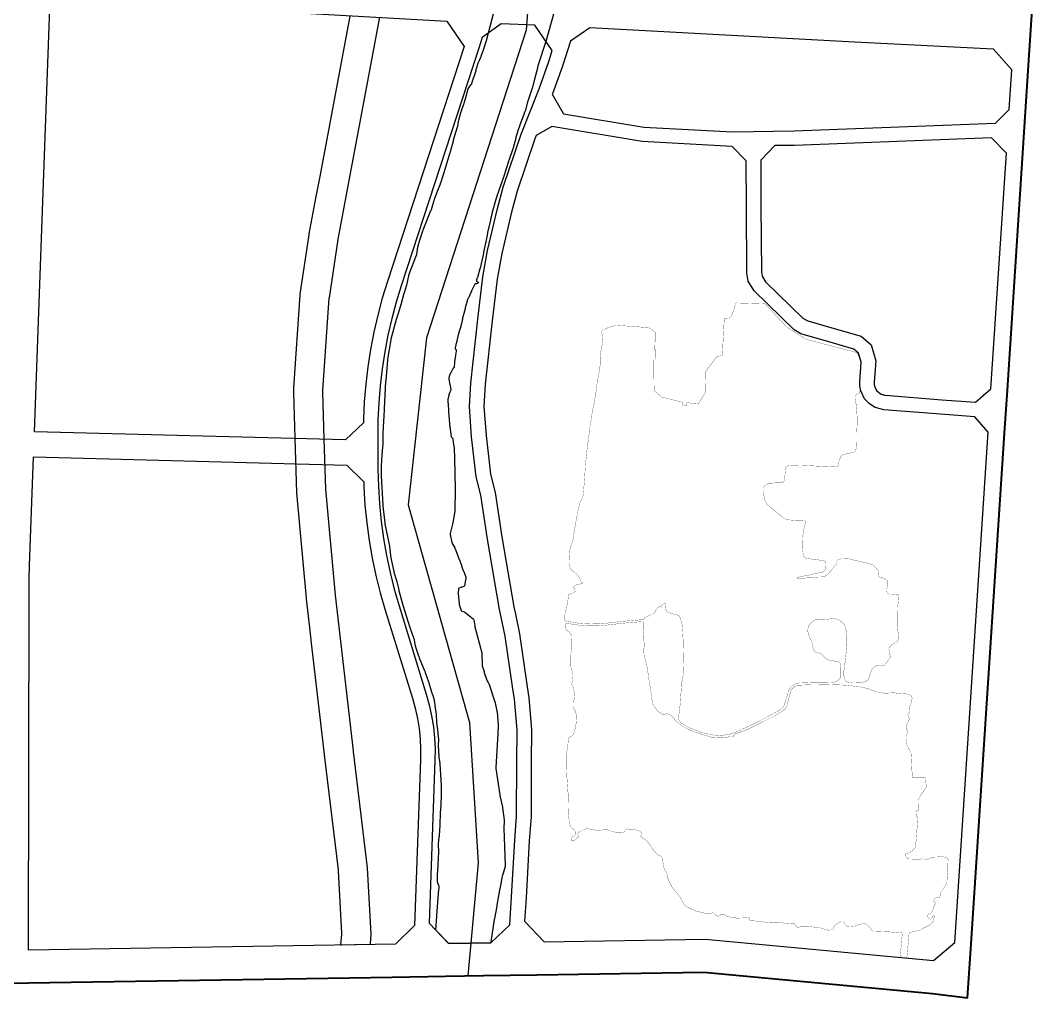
# Model space of a CAD drawing. Header units: millimetres. Extents: x -2018 to 1267, y -2071 to 2585.
# Drawn here: x -78 to 972, y -2071 to -1057 of the extents above; entities that cross this region are included whole.
import ezdxf

# ---------------------------------------------------------------- set-up
doc = ezdxf.new("R2010")
doc.units = ezdxf.units.MM
doc.linetypes.add('DASH', pattern=[0.35, 0.25, -0.1])
for name, color, linetype in [('0block', 7, 'Continuous'), ('0lake', 140, 'DASH'), ('0river', 141, 'Continuous'), ('0river_center', 10, 'Continuous'), ('0river_s', 140, 'Continuous')]:
    doc.layers.add(name, color=color, linetype=linetype)
doc.layers.add('0edge', color=40, linetype='Continuous', lineweight=40)

msp = doc.modelspace()

# ---------------------------------------------------------------- linework, layer by layer
at = {"layer": '0block', "color": 7}
for points in [[(-63.3, -1483.9), (-46.9, -1034.7), (364.3, -1058.2), (382.1, -1084.4), (302.5, -1328.1), (297.2, -1345.5), (292.5, -1363), (288.4, -1380.8), (285, -1398.7), (282.2, -1416.7), (280, -1434.7), (278.5, -1452.9), (277.7, -1471.1), (277.6, -1474.6), (259.2, -1492.4)], [(429.4, -1995.1), (431.3, -1966.4), (434.6, -1907.4), (436.4, -1882.6), (436.7, -1826.1), (436.9, -1793.3), (434.2, -1761.4), (432.7, -1750.6), (424.7, -1696.1), (420.6, -1676.4), (418.8, -1668.2), (406.2, -1595.4), (399.5, -1549.9), (394.6, -1530.6), (389.8, -1489.3), (387.6, -1457.9), (389, -1433.6), (396.2, -1367.3), (401.4, -1323.5), (406.4, -1296.1), (416.7, -1252.5), (422.7, -1230.2), (441.1, -1175.3), (459.7, -1128.3), (469.8, -1100.2), (473.5, -1088.5), (455.2, -1062.5), (420.6, -1061.1), (400.7, -1075.2), (397.3, -1086.4), (316.8, -1332.7), (311.6, -1349.6), (307.1, -1366.7), (303.1, -1383.9), (299.8, -1401.2), (297, -1418.7), (295, -1436.2), (293.5, -1453.9), (292.7, -1471.5), (292.5, -1489.2), (292.7, -1522.9), (293.2, -1540.9), (294.3, -1558.8), (296.1, -1576.7), (298.5, -1594.5), (301.6, -1612.2), (305.3, -1629.8), (309.6, -1647.2), (314.6, -1664.6), (342.8, -1756), (345.9, -1767.1), (348.3, -1778.4), (350.2, -1789.8), (351.4, -1801.4), (351.9, -1812.9), (351.8, -1824.4), (345.7, -1993.7), (366, -2014.5), (409.8, -2013.8)], [(492.2, -1078.9), (484, -1105), (473.7, -1133.6), (473.5, -1134.1), (485, -1154.4), (568.3, -1168.2), (660.2, -1173), (724.3, -1172), (932.8, -1164), (947.2, -1150), (949.9, -1108.7), (931, -1087.4), (786.7, -1079.9), (512.4, -1065)], [(465, -2012.9), (632, -2010.2), (868.8, -2032.3), (890.7, -2013.7), (925.3, -1484.3), (911.4, -1468.4), (876, -1465.9), (817.1, -1461.1), (814.6, -1460.7), (808.2, -1458.8), (802.2, -1455), (797.2, -1449.8), (793.2, -1441.6), (792.3, -1436.6), (792.2, -1432.2), (793.6, -1411.9), (790.9, -1402.5), (786.2, -1398.5), (759.2, -1390.5), (733.6, -1383.3), (731.2, -1382.3), (724.1, -1378.2), (682.9, -1337.9), (676.6, -1328), (675.3, -1319.7), (674.8, -1249.7), (674.5, -1203), (659.9, -1188.1), (566.7, -1183.1), (473, -1167.6), (456.6, -1176.9), (455.2, -1180.4), (437.1, -1234.5), (431.2, -1256.2), (421.1, -1299.1), (416.3, -1325.8), (411.1, -1369), (403.9, -1434.8), (402.6, -1457.8), (404.8, -1487.9), (409.4, -1527.9), (414.2, -1547), (421, -1593), (433.5, -1665.4), (435.3, -1673.3), (439.5, -1693.5), (447.5, -1748.5), (449.1, -1759.8), (451.9, -1792.7), (451.7, -1826.2), (451.4, -1883.2), (449.5, -1908.3), (446.3, -1967.3), (444.7, -1991.6)], [(944.2, -1195.2), (928.7, -1179.2), (724.7, -1187), (704.2, -1187.3), (689.5, -1202.4), (689.8, -1249.6), (690.3, -1318.4), (690.9, -1322.5), (694.6, -1328.5), (733.3, -1366.2), (737.7, -1368.7), (738.3, -1369), (763.4, -1376.1), (793.5, -1385), (804.1, -1394), (808.7, -1410.3), (807.2, -1432.6), (807.3, -1435), (807.6, -1436.8), (809.7, -1441.1), (811.8, -1443.3), (814.5, -1445), (818, -1446.1), (819, -1446.2), (877.2, -1451), (912.2, -1453.4), (928.2, -1439.4)], [(-64.3, -1509.9), (260.5, -1518.5), (278.1, -1536), (278.2, -1541.6), (279.3, -1560), (281.2, -1578.5), (283.7, -1596.8), (286.8, -1615.1), (290.6, -1633.2), (295.1, -1651.1), (300.2, -1668.9), (328.4, -1760.2), (331.3, -1770.7), (333.6, -1781.2), (335.3, -1791.8), (336.4, -1802.5), (336.9, -1813.2), (336.8, -1824.1), (330.6, -1996.1), (311, -2015.3), (-69.4, -2021.4), (-68.9, -1650.2), (-68.8, -1636.4), (-68.4, -1622.6)]]:
    msp.add_lwpolyline(points, close=True, dxfattribs=at)
at = {"layer": '0edge'}
msp.add_lwpolyline([(-129.4, -2056.4), (-69.4, -2055.4), (307.6, -2049.4), (362.7, -2048.5), (402, -2047.9), (457.5, -2047), (630.7, -2044.3), (867.7, -2066.4), (904, -2070.9), (907.6, -2015.1), (913.5, -1925.2), (916.3, -1882.1), (942.3, -1485.6), (945.2, -1440.7), (966.9, -1109.3), (971.5, -1035.6)], dxfattribs=at)
at = {"layer": '0lake', "const_width": 0.25}
for points in [[(693.9, -1351.3), (716.1, -1375), (716.5, -1375.3), (735.8, -1387.7), (736.2, -1388), (736.7, -1388.2), (788, -1401.6), (788.5, -1401.7), (788.9, -1401.9), (792.3, -1408), (792.5, -1408.5), (792.7, -1408.9), (793.4, -1411.3), (793.5, -1411.8), (793.5, -1412.3), (792.3, -1431.2), (792.2, -1431.7), (792.2, -1432.2), (792.3, -1435.7), (792.3, -1436.2), (792.3, -1436.7), (792.4, -1437.2), (791.9, -1443.2), (791.9, -1443.7), (791.6, -1444.1), (789.7, -1444.8), (789.3, -1444.9), (788.9, -1445.2), (787.6, -1446.7), (787.3, -1447.2), (787.3, -1447.7), (787.3, -1449.2), (787.3, -1449.7), (787.4, -1450.1), (787.6, -1451.1), (787.7, -1451.6), (787.8, -1452.1), (788.3, -1454.6), (788.4, -1455), (788.4, -1455.5), (789, -1461.5), (789.1, -1462), (789.1, -1462.5), (789.5, -1469), (789.5, -1469.5), (789.5, -1470), (789.5, -1474.5), (789.5, -1475), (789.5, -1475.5), (789, -1485.5), (789, -1486), (789, -1486.5), (789, -1492.5), (789, -1493), (789, -1493.5), (788.8, -1498.5), (788.7, -1499), (788.7, -1499.5), (788.1, -1502.9), (787.9, -1503.4), (787.6, -1503.8), (787.3, -1504.2), (786.9, -1504.5), (786.5, -1504.8), (785.1, -1505.3), (784.7, -1505.5), (784.2, -1505.6), (778.8, -1506.8), (778.3, -1506.9), (777.8, -1507), (775.4, -1507.7), (774.9, -1507.9), (774.5, -1508.1), (773.1, -1509.5), (772.7, -1509.9), (772.5, -1510.3), (771.2, -1513), (771, -1513.5), (770.8, -1513.9), (770.1, -1517.9), (770, -1518.4), (769.9, -1518.9), (769.7, -1519.3), (769.5, -1519.8), (769.2, -1520.2), (768.8, -1520.4), (768.3, -1520.5), (767.8, -1520.5), (767.3, -1520.5), (756.8, -1520), (756.3, -1520), (755.8, -1520), (741.8, -1519.3), (731.8, -1518.8), (731.3, -1518.8), (730.8, -1518.8), (725.3, -1518.7), (724.8, -1518.7), (724.3, -1518.8), (717.9, -1519.3), (717.4, -1519.5), (717, -1519.8), (716.3, -1520.5), (716, -1520.8), (715.7, -1521.3), (715.3, -1522.7), (715.2, -1523.2), (715.1, -1523.7), (714.6, -1529.7), (714.5, -1530.2), (713.7, -1534.6), (713.6, -1535.1), (713.3, -1535.5), (712.7, -1536.3), (712.4, -1536.7), (712, -1536.9), (707.5, -1536.9), (707, -1536.9), (706.5, -1536.9), (700, -1537.3), (699.5, -1537.3), (699.1, -1537.5), (696.2, -1538.3), (695.7, -1538.6), (695.3, -1538.9), (693, -1540.7), (692.6, -1541.1), (692.4, -1541.5), (692, -1542.4), (691.9, -1542.9), (691.9, -1543.4), (691.9, -1544.9), (691.9, -1545.4), (692, -1545.9), (693.5, -1553.8), (693.6, -1554.2), (693.8, -1554.7), (695.4, -1558.3), (695.7, -1558.8), (696, -1559.2), (700.5, -1563.1), (700.9, -1563.4), (701.3, -1563.8), (709.5, -1570.3), (709.9, -1570.6), (710.3, -1570.9), (713, -1573.1), (713.4, -1573.4), (713.8, -1573.7), (716, -1574.9), (716.5, -1575), (717, -1575.1), (719.4, -1575.4), (719.9, -1575.5), (720.4, -1575.5), (725.4, -1575.9), (725.9, -1575.9), (726.4, -1575.9), (731.4, -1576), (731.9, -1576), (732.4, -1576), (734.4, -1575.8), (734.9, -1575.8), (735.4, -1576), (735.8, -1576.3), (735.9, -1576.7), (736, -1577.2), (735.9, -1577.7), (735.9, -1578.2), (735.3, -1580.6), (735.2, -1581.1), (735.1, -1581.6), (734, -1586), (733.9, -1586.5), (733.8, -1587), (733, -1593.9), (733, -1594.4), (733, -1594.9), (732.8, -1603.4), (732.8, -1603.9), (732.8, -1604.4), (733.4, -1609.9), (733.5, -1610.4), (733.6, -1610.9), (734.1, -1612.8), (734.3, -1613.3), (734.6, -1613.6), (735.3, -1614.4), (735.6, -1614.7), (736.1, -1614.9), (742, -1616), (742.5, -1616), (743, -1616.1), (754.4, -1617.5), (754.9, -1617.6), (755.3, -1617.8), (756.2, -1618.4), (756.5, -1618.7), (756.7, -1619.2), (757, -1619.6), (757.1, -1620.1), (757.2, -1620.6), (757.2, -1622.1), (757.2, -1622.6), (757.1, -1623.1), (757, -1625.1), (756.9, -1625.6), (756.7, -1626), (756.2, -1627.4), (755.9, -1627.8), (755.5, -1628.2), (754, -1629.5), (753.6, -1629.7), (753.1, -1629.8), (748.1, -1630.5), (747.6, -1630.6), (747.1, -1630.7), (740.4, -1632.4), (739.9, -1632.5), (739.4, -1632.6), (731.5, -1634.1), (731, -1634.2), (730.5, -1634.3), (728.1, -1635), (727.7, -1635.2), (727.4, -1635.6), (727.3, -1636), (729.3, -1636.4), (729.8, -1636.5), (730.3, -1636.5), (735.7, -1635.7), (736.2, -1635.6), (736.7, -1635.6), (742.7, -1635.4), (743.2, -1635.3), (743.7, -1635.3), (749.2, -1634.6), (749.7, -1634.6), (750.2, -1634.6), (751.7, -1634.6), (752.2, -1634.6), (752.7, -1634.5), (755.1, -1634.1), (755.6, -1634), (756.1, -1633.8), (757.9, -1632.9), (758.3, -1632.6), (758.7, -1632.3), (763.8, -1626.2), (764.1, -1625.8), (764.4, -1625.4), (767.7, -1621), (768, -1620.6), (768.2, -1620.1), (768.3, -1619.1), (768.4, -1618.6), (768.6, -1618.1), (768.9, -1617.2), (769.1, -1616.8), (769.6, -1616.6), (770.1, -1616.7), (770.6, -1616.7), (771.5, -1616.4), (772, -1616.2), (772.4, -1615.9), (772.9, -1615.6), (773.3, -1615.4), (773.8, -1615.3), (774.3, -1615.2), (774.8, -1615.2), (776.3, -1615.3), (776.8, -1615.4), (777.3, -1615.4), (778.8, -1615.3), (779.3, -1615.3), (779.8, -1615.4), (784.1, -1616.6), (784.6, -1616.7), (785.1, -1616.8), (801.2, -1620.4), (801.7, -1620.5), (802.1, -1620.7), (805.8, -1622.2), (806.3, -1622.4), (806.7, -1622.8), (808.4, -1624.6), (808.7, -1624.9), (809.1, -1625.3), (810.9, -1627), (811.2, -1627.4), (811.4, -1627.8), (811.6, -1628.3), (811.8, -1628.8), (811.9, -1629.3), (811.8, -1630.2), (811.7, -1630.7), (811.7, -1631.2), (811.7, -1631.7), (811.6, -1632.2), (811.7, -1632.7), (811.8, -1633.2), (811.9, -1633.7), (812.2, -1634.1), (812.6, -1634.4), (813, -1634.7), (813.4, -1634.9), (816.3, -1635.6), (816.8, -1635.8), (817.2, -1636), (819, -1637), (819.4, -1637.3), (819.8, -1637.6), (820.6, -1638.2), (820.9, -1638.6), (821.1, -1639), (821.4, -1640), (821.4, -1640.5), (821.4, -1641), (820.9, -1643.4), (820.8, -1643.9), (820.7, -1644.4), (820.1, -1647.3), (820.1, -1647.8), (820.1, -1648.3), (820.1, -1648.8), (820.2, -1649.3), (820.2, -1649.8), (820.4, -1650.3), (820.6, -1650.7), (820.9, -1651.2), (821.2, -1651.6), (821.6, -1651.9), (822.5, -1652.3), (822.9, -1652.5), (823.4, -1652.6), (823.9, -1652.6), (824.4, -1652.6), (824.9, -1652.6), (825.9, -1652.4), (826.4, -1652.4), (826.9, -1652.4), (828.9, -1652.6), (829.4, -1652.6), (829.8, -1652.4), (830.3, -1652.3), (830.8, -1652.3), (831.3, -1652.4), (831.8, -1652.4), (832.1, -1652.8), (832.2, -1653.3), (832.5, -1654.2), (832.5, -1654.7), (832.5, -1655.2), (832.1, -1660.7), (832, -1661.2), (832, -1661.7), (831.5, -1665.7), (831.5, -1666.2), (831.5, -1666.7), (831.4, -1672.2), (831.4, -1672.7), (831.3, -1673.2), (831.2, -1682.2), (831.2, -1682.7), (831.2, -1683.2), (831.8, -1690.7), (831.9, -1691.2), (832, -1691.7), (832.5, -1694.6), (832.5, -1695.1), (832.6, -1695.6), (832.7, -1697.1), (832.6, -1697.6), (832.5, -1698.1), (832.3, -1699.6), (832.1, -1700), (831.7, -1700.4), (830.8, -1701.5), (830.4, -1701.9), (830, -1702.1), (828.2, -1703.1), (827.8, -1703.4), (827.4, -1703.6), (824.8, -1705.2), (824.5, -1705.6), (824.2, -1706), (822.9, -1707.5), (822.6, -1707.9), (822.5, -1708.4), (822.5, -1708.9), (822.4, -1709.4), (822.6, -1709.9), (823.1, -1711.8), (823.2, -1712.3), (823.2, -1712.8), (823.4, -1714.3), (823.5, -1714.8), (823.5, -1715.3), (823.8, -1717.3), (823.7, -1717.8), (823.6, -1718.3), (823.5, -1718.7), (823.3, -1719.2), (823, -1719.6), (820.5, -1722.7), (820.2, -1723.1), (819.8, -1723.5), (818, -1725.8), (817.6, -1726.2), (817.2, -1726.4), (816.2, -1726.7), (815.7, -1726.7), (812.8, -1726.1), (812.3, -1726.1), (808.9, -1726.8), (808.4, -1727), (805.2, -1730.1), (804.8, -1730.4), (804.6, -1730.9), (802.6, -1736), (802.5, -1736.5), (802.3, -1737), (801.6, -1739.9), (801.5, -1740.4), (801.3, -1740.9), (799.8, -1742.1), (799.4, -1742.4), (798.9, -1742.6), (793.1, -1744.3), (792.7, -1744.4), (792.2, -1744.4), (785.2, -1744.5), (784.7, -1744.5), (784.2, -1744.4), (780.2, -1743.9), (779.7, -1743.8), (779.2, -1743.7), (778, -1742.8), (777.6, -1742.6), (777.3, -1742.2), (775.8, -1737.4), (775.7, -1736.9), (775.6, -1736.4), (775.6, -1733.9), (775.6, -1733.4), (775.6, -1732.9), (777.4, -1720), (777.4, -1719.5), (777.5, -1719), (778.7, -1707.1), (778.7, -1706.6), (778.7, -1706.1), (778.8, -1697.1), (778.8, -1696.6), (778.8, -1696.1), (778, -1690.2), (778, -1689.7), (777.9, -1689.2), (777.6, -1687.2), (777.5, -1686.7), (777.4, -1686.2), (776.2, -1684), (776, -1683.6), (775.7, -1683.1), (773.9, -1681.5), (773.5, -1681.1), (773.1, -1680.8), (769.7, -1678.8), (769.2, -1678.5), (768.8, -1678.3), (765.8, -1677.9), (765.3, -1677.9), (764.8, -1677.8), (757.9, -1678.4), (757.4, -1678.5), (756.9, -1678.5), (750.9, -1678.8), (750.4, -1678.9), (746.4, -1679.1), (745.9, -1679.1), (745.4, -1679.3), (743.3, -1680.7), (742.9, -1681), (742.5, -1681.3), (740.8, -1683.1), (740.5, -1683.5), (740.2, -1683.9), (738.8, -1686.6), (738.6, -1687), (738.6, -1687.5), (738.4, -1690), (738.4, -1690.5), (738.4, -1691), (738.8, -1694), (738.9, -1694.5), (739.1, -1694.9), (740.3, -1697.7), (740.5, -1698.1), (740.8, -1698.6), (742.2, -1701.2), (742.4, -1701.6), (742.6, -1702.1), (743.1, -1705.1), (743.2, -1705.6), (743.3, -1706), (744.2, -1709.4), (744.3, -1709.9), (744.6, -1710.3), (745.8, -1711.9), (746.1, -1712.3), (746.5, -1712.6), (748, -1712.9), (748.5, -1713.1), (749, -1713.2), (750.4, -1713.5), (750.9, -1713.6), (751.4, -1713.8), (752.7, -1714.5), (753.1, -1714.8), (753.4, -1715.1), (754.6, -1716.7), (755, -1717.1), (755.3, -1717.5), (758.3, -1720.1), (758.7, -1720.4), (759.2, -1720.5), (764.2, -1721.3), (764.6, -1721.4), (765.1, -1721.5), (770.5, -1722.6), (770.9, -1722.8), (771.2, -1723.2), (771.8, -1724), (772, -1724.5), (772.1, -1725), (772.5, -1727.9), (772.6, -1728.4), (772.7, -1728.9), (772.7, -1733.4), (772.7, -1733.9), (772.7, -1734.4), (772.7, -1737.4), (772.6, -1737.9), (772.5, -1738.4), (771.7, -1739.6), (771.4, -1740), (771, -1740.4), (768.4, -1742.7), (768, -1743), (767.6, -1743.2), (765.1, -1743.8), (764.7, -1743.9), (764.2, -1743.9), (757.7, -1743.7), (757.2, -1743.7), (756.7, -1743.7), (743.2, -1743.6), (742.7, -1743.6), (742.2, -1743.7), (730.2, -1744.2), (729.7, -1744.2), (729.2, -1744.4), (725.4, -1745.6), (724.9, -1745.8), (724.5, -1746.1), (721.6, -1748.1), (721.2, -1748.4), (720.9, -1748.7), (718.6, -1752), (718.4, -1752.4), (718.2, -1752.9), (716.7, -1758.7), (716.5, -1759.2), (716.4, -1759.7), (713.9, -1767.3), (713.7, -1767.7), (713.5, -1768.2), (712.5, -1769.9), (712.2, -1770.3), (711.8, -1770.6), (708.5, -1772.9), (708.1, -1773.2), (707.7, -1773.4), (697.2, -1779.2), (696.7, -1779.5), (696.3, -1779.7), (678.9, -1788.5), (678.4, -1788.7), (678, -1788.9), (665.2, -1794.7), (664.8, -1794.9), (664.3, -1795.1), (657.7, -1797.4), (657.2, -1797.5), (656.7, -1797.6), (648.4, -1799.2), (647.9, -1799.2), (647.4, -1799.2), (641.4, -1798.7), (640.9, -1798.6), (640.4, -1798.5), (629.2, -1796.1), (628.7, -1795.9), (628.2, -1795.8), (614.7, -1790.6), (614.2, -1790.4), (613.8, -1790.1), (606.3, -1785.2), (605.9, -1784.9), (604.4, -1782.3), (604.2, -1781.8), (604.1, -1781.3), (604.3, -1779.9), (604.4, -1779.4), (606, -1767), (606, -1766.5), (606.1, -1766), (607.5, -1745.5), (607.5, -1745), (607.6, -1744.5), (609.7, -1732.7), (609.8, -1732.2), (609.8, -1731.7), (609.3, -1710.7), (609.3, -1710.2), (609.3, -1709.7), (609.1, -1703.2), (609.1, -1702.7), (609.1, -1702.2), (609.1, -1699.2), (609, -1698.7), (609, -1698.2), (608.6, -1692.7), (608.6, -1692.2), (608.6, -1691.7), (608.1, -1684.8), (608, -1684.3), (607.9, -1683.8), (606.7, -1678.9), (606.6, -1678.4), (606.4, -1678), (605.5, -1675.6), (605.2, -1675.2), (604.8, -1674.9), (604.4, -1674.6), (604, -1674.4), (603.6, -1674.2), (602.1, -1673.8), (601.6, -1673.7), (601.1, -1673.5), (595.8, -1672), (595.4, -1671.9), (594.9, -1671.7), (593.5, -1671.2), (593.1, -1670.9), (592.7, -1670.6), (592.1, -1669.8), (591.8, -1669.4), (591.6, -1669), (591, -1667.6), (590.9, -1667.1), (590.8, -1666.6), (590.7, -1666.1), (590.7, -1665.6), (590.8, -1665.1), (590.9, -1664.7), (591.1, -1664.2), (591.4, -1663.3), (591.3, -1662.9), (590.9, -1662.5), (590.5, -1662.2), (590.1, -1662), (589.6, -1662.1), (588.2, -1662.7), (587.9, -1663.1), (587.7, -1663.5), (587.4, -1663.9), (587.1, -1664.4), (587, -1664.8), (586.8, -1665.3), (586.6, -1665.8), (586.1, -1665.6), (585.8, -1665.3), (585.4, -1665), (585, -1664.9), (582.9, -1666.3), (582.5, -1666.6), (582.2, -1667), (580.2, -1669.9), (580, -1670.3), (579.8, -1670.8), (579.6, -1671.3), (579.4, -1671.7), (579.1, -1672.1), (575.1, -1674.1), (574.6, -1674.3), (574.2, -1674.5), (569.6, -1676.5), (569.2, -1676.8), (568.9, -1677.2), (568.1, -1678.4), (567.8, -1678.8), (567.3, -1678.9), (564.8, -1679), (564.3, -1679.1), (563.8, -1679.1), (547.9, -1680.4), (547.4, -1680.5), (546.9, -1680.5), (531.5, -1682.3), (531, -1682.3), (530.5, -1682.4), (522.5, -1683.1), (522, -1683.1), (521.5, -1683.2), (513.5, -1683.3), (513, -1683.3), (512.5, -1683.3), (504.5, -1682.9), (504, -1682.8), (503.5, -1682.8), (496.1, -1681.9), (495.6, -1681.8), (495.1, -1681.7), (487.2, -1680.2), (486.8, -1680), (486.6, -1679.5), (486.4, -1678), (486.4, -1677.5), (486.4, -1677), (486.6, -1673.5), (486.6, -1673), (486.7, -1672.6), (488.8, -1663.8), (488.9, -1663.3), (489, -1662.8), (489.9, -1656.9), (490, -1656.4), (490, -1655.9), (489.7, -1654.9), (489.8, -1654.5), (489.9, -1654), (490.1, -1653.5), (490.4, -1653.1), (490.7, -1652.7), (491.1, -1652.4), (491.6, -1652.2), (492, -1652), (492.5, -1651.8), (493, -1651.7), (494.4, -1651.3), (494.9, -1651.1), (495.3, -1650.9), (497.1, -1650), (497.2, -1649.6), (497, -1649.1), (496.5, -1647.7), (496.3, -1647.2), (496.1, -1646.8), (495.8, -1645.8), (495.8, -1645.4), (495.8, -1644.9), (496.1, -1644.5), (496.8, -1643.8), (497.2, -1643.4), (497.6, -1643.2), (498, -1642.9), (498.5, -1642.7), (499, -1642.6), (500.9, -1642.1), (501.4, -1642), (501.9, -1641.9), (502.9, -1641.7), (503.4, -1641.6), (503.9, -1641.6), (504.4, -1641.5), (504.9, -1641.5), (505.2, -1641.1), (505.4, -1640.7), (505.2, -1640.3), (504.7, -1640.2), (504.2, -1640.1), (503.8, -1639.9), (503.5, -1639.5), (503.2, -1639), (502.6, -1637.7), (502.3, -1637.2), (502.2, -1636.8), (501.7, -1635.3), (501.6, -1634.9), (501.2, -1634.5), (498.6, -1631.5), (498.2, -1631.1), (497.9, -1630.8), (493.4, -1627.5), (493.1, -1627.2), (492.8, -1626.8), (492.2, -1626), (492, -1625.5), (491.9, -1625.1), (491.4, -1622.1), (491.3, -1621.6), (491.2, -1621.1), (491, -1614.1), (491, -1613.6), (491, -1613.1), (491.3, -1608.1), (491.4, -1607.6), (491.5, -1607.1), (492.4, -1603.8), (492.6, -1603.3), (492.7, -1602.8), (494.7, -1596.6), (494.9, -1596.2), (495, -1595.7), (496.6, -1584.8), (496.7, -1584.3), (496.8, -1583.8), (498.3, -1574.9), (498.4, -1574.4), (498.5, -1574), (501, -1562.2), (501.1, -1561.7), (501.2, -1561.2), (502.2, -1557.4), (502.3, -1556.9), (502.5, -1556.4), (504.1, -1553.8), (504.3, -1553.4), (504.4, -1552.9), (505.4, -1549.6), (505.5, -1549.1), (505.6, -1548.6), (506.7, -1535.6), (506.7, -1535.1), (506.8, -1534.6), (507.8, -1518.7), (507.8, -1518.2), (507.9, -1517.7), (509.6, -1501.3), (509.7, -1500.8), (509.7, -1500.3), (511.8, -1485.4), (511.8, -1484.9), (511.9, -1484.4), (512.2, -1481.9), (512.2, -1481.4), (512.3, -1480.9), (512.6, -1478.5), (512.7, -1478), (512.8, -1477.5), (513.3, -1474.5), (513.3, -1474), (513.4, -1473.5), (514, -1470.1), (514, -1469.6), (514.3, -1467.1), (514.4, -1466.6), (514.5, -1466.1), (514.9, -1463.1), (515, -1462.6), (515.1, -1462.2), (515.8, -1459.2), (515.9, -1458.7), (516, -1458.3), (516.5, -1456.3), (516.6, -1455.8), (516.8, -1455.3), (517.3, -1452.4), (517.4, -1451.9), (517.8, -1448.9), (517.9, -1448.4), (518, -1448), (518.5, -1444.5), (518.5, -1444), (518.9, -1441.5), (519, -1441), (519, -1440.5), (519.3, -1438), (519.4, -1437.5), (519.4, -1437), (519.7, -1435.1), (519.8, -1434.6), (519.8, -1434.1), (520.4, -1431.1), (520.4, -1430.6), (520.6, -1430.1), (521.1, -1427.7), (521.2, -1427.2), (521.3, -1426.7), (521.7, -1424.2), (521.8, -1423.8), (521.8, -1423.3), (522.4, -1420.3), (522.5, -1419.8), (522.6, -1419.3), (522.9, -1415.8), (523, -1415.3), (523, -1414.9), (523.1, -1411.9), (523.2, -1411.4), (523.2, -1410.9), (523.2, -1406.4), (523.2, -1405.9), (523.2, -1405.4), (523.5, -1402.9), (523.5, -1402.4), (523.6, -1401.9), (524.9, -1395), (525, -1394.5), (525.1, -1394), (525.6, -1390.1), (525.7, -1389.6), (525.8, -1389.1), (526, -1386.6), (526, -1386.1), (525.9, -1385.6), (524.4, -1380.3), (524.3, -1379.8), (524.3, -1379.4), (531.1, -1376.1), (531.5, -1375.9), (532, -1375.7), (539.2, -1373.7), (539.7, -1373.6), (540.2, -1373.6), (573.1, -1376), (573.6, -1376.1), (574, -1376.3), (579.7, -1380.3), (580.1, -1380.6), (580.4, -1381), (580.4, -1390), (580.3, -1390.4), (579.8, -1390.4), (579.3, -1390.4), (578.9, -1390.5), (579, -1398), (579, -1398.5), (579.4, -1398.7), (579.9, -1398.7), (580.4, -1398.8), (580.4, -1399.2), (580.6, -1408.7), (580.5, -1409.2), (579.5, -1409.2), (579, -1409.2), (578.6, -1409.5), (579, -1440.5), (579, -1441), (579.1, -1441.4), (586.4, -1447.6), (586.8, -1447.9), (587.2, -1448.1), (608.1, -1453.3), (608.4, -1453.5), (608.4, -1454), (608.3, -1456), (608.4, -1456.4), (608.9, -1456.5), (612.4, -1456.8), (612.8, -1456.6), (612.9, -1456.1), (613.1, -1454.1), (613.5, -1453.9), (624.4, -1455), (624.9, -1455.1), (625.2, -1454.6), (631.9, -1443.5), (632.2, -1443.1), (632.2, -1442.6), (632.7, -1421.6), (632.8, -1421.1), (633, -1420.7), (643.5, -1406.7), (643.8, -1406.3), (644.3, -1406.2), (649.1, -1404.7), (649.6, -1404.5), (649.8, -1404.1), (651.7, -1367.1), (651.8, -1366.8), (652.3, -1366.8), (655.8, -1367.1), (656.3, -1367), (656.6, -1366.6), (659.4, -1363.1), (659.8, -1362.7), (660, -1362.3), (663.6, -1350.8), (663.9, -1350.5), (664.3, -1350.4)], [(567.7, -1683.6), (567.7, -1688.6), (567.7, -1689.1), (568.2, -1694.1), (568.3, -1694.6), (568.4, -1697.1), (568.4, -1697.6), (568.4, -1699.6), (568.4, -1700.1), (568.7, -1703.6), (568.8, -1704.1), (568.6, -1706.6), (568.6, -1707.1), (568.3, -1709.1), (568.2, -1709.6), (568.3, -1710.1), (568.5, -1714.6), (568.5, -1715.1), (568.6, -1715.5), (571.8, -1728.1), (571.9, -1728.6), (572, -1729.1), (573.8, -1742), (573.9, -1742.5), (574, -1743), (576.4, -1758.3), (576.5, -1758.8), (576.5, -1759.3), (577.4, -1765.7), (577.5, -1766.2), (577.8, -1766.6), (581.8, -1772.4), (582, -1772.8), (582.3, -1773.2), (587.2, -1776.7), (587.6, -1777), (588.1, -1777.2), (589.1, -1777.2), (589.6, -1777.2), (590.1, -1777.2), (590.4, -1776.8), (590.7, -1776.4), (591.1, -1776.1), (591.6, -1776.1), (592, -1776.3), (594.3, -1777.2), (594.8, -1777.4), (595.3, -1777.6), (597.4, -1778.9), (597.8, -1779.1), (598.2, -1779.4), (600.7, -1783.2), (600.9, -1783.6), (601.3, -1784), (608.1, -1789.1), (608.5, -1789.4), (608.9, -1789.7), (619.2, -1794.7), (619.7, -1794.9), (620.2, -1795), (629.2, -1797.9), (629.7, -1798), (630.2, -1798.2), (637.4, -1800.3), (637.9, -1800.5), (638.4, -1800.6), (647.8, -1801.1), (648.3, -1801.1), (648.8, -1801.1), (655.8, -1800.5), (656.3, -1800.4), (656.8, -1800.4), (658.8, -1800.5), (659.3, -1800.5), (659.8, -1800.4), (661.2, -1800), (661.6, -1799.7), (661.6, -1799.2), (661.7, -1798.7), (661.7, -1798.2), (661.9, -1797.8), (662.2, -1797.5), (674.1, -1793.5), (674.5, -1793.3), (675, -1793.1), (691.1, -1785), (691.5, -1784.8), (692, -1784.6), (703.6, -1778.8), (704.1, -1778.6), (704.5, -1778.3), (710.9, -1774.4), (711.3, -1774.1), (711.7, -1773.8), (714.5, -1771.7), (714.9, -1771.4), (715.1, -1770.9), (716.4, -1768.8), (716.7, -1768.4), (716.8, -1767.9), (718.1, -1762.6), (718.3, -1762.1), (718.4, -1761.6), (720.1, -1754.8), (720.3, -1754.3), (720.4, -1753.9), (721.6, -1751.1), (721.9, -1750.7), (722.2, -1750.3), (724.6, -1748.5), (725, -1748.2), (725.4, -1748), (727.3, -1747.1), (727.7, -1747), (728.2, -1746.8), (738.2, -1746.4), (738.7, -1746.3), (739.2, -1746.3), (757.2, -1746.1), (757.7, -1746.1), (758.2, -1746.1), (776.7, -1746.7), (777.2, -1746.7), (777.7, -1746.7), (790.6, -1748.3), (791.1, -1748.3), (791.6, -1748.4), (798.9, -1749.9), (799.4, -1750.1), (799.9, -1750.2), (810.7, -1754), (811.2, -1754.2), (811.7, -1754.2), (817.2, -1755), (817.6, -1755.1), (818.1, -1755.1), (827.1, -1754.7), (827.6, -1754.7), (828.1, -1754.7), (833.6, -1755.4), (834.1, -1755.5), (834.6, -1755.5), (841.6, -1755.9), (842.1, -1756), (842.5, -1756.2), (844.4, -1756.9), (844.9, -1757), (845.3, -1757.3), (845.9, -1758.1), (846.1, -1758.6), (846.2, -1759), (846.4, -1760), (846.5, -1760.5), (846.4, -1761), (846, -1763.5), (845.9, -1764), (845.7, -1764.4), (844.6, -1767.2), (844.4, -1767.7), (844.3, -1768.2), (843.9, -1770.1), (843.8, -1770.6), (843.7, -1771.1), (843.6, -1773.1), (843.6, -1773.6), (843.5, -1774.1), (843.3, -1775.1), (843.1, -1775.5), (842.7, -1775.8), (842.4, -1776.2), (842.1, -1776.6), (842.1, -1777.1), (842.3, -1778.1), (842.4, -1778.5), (842.6, -1779), (842.9, -1780), (843.1, -1780.4), (843.3, -1780.9), (843.4, -1781.4), (843.4, -1781.9), (843.4, -1782.4), (843.3, -1782.9), (843.2, -1783.4), (843, -1783.8), (842.2, -1785.1), (842, -1785.5), (841.8, -1786), (841.2, -1787.4), (841, -1787.8), (840.9, -1788.3), (840.2, -1791.7), (840.4, -1792.2), (840.8, -1792.5), (841.2, -1792.7), (841.5, -1793.1), (841.8, -1793.5), (841.8, -1794), (841.7, -1794.5), (840.5, -1799.9), (840.5, -1800.4), (840.5, -1800.9), (840.4, -1803.4), (840.4, -1803.9), (840.5, -1804.4), (841.3, -1809.3), (841.4, -1809.8), (841.6, -1810.2), (843.5, -1813.8), (843.7, -1814.2), (843.9, -1814.7), (845.4, -1817.8), (845.5, -1818.3), (845.5, -1818.8), (846.6, -1841.3), (846.7, -1841.8), (846.8, -1842.3), (847, -1842.8), (847.4, -1842.9), (856.4, -1842.8), (856.9, -1842.8), (858.9, -1842.8), (859.4, -1842.8), (859.9, -1842.9), (860.4, -1843.1), (860.5, -1843.6), (861.1, -1852.1), (861.2, -1852.6), (861.1, -1853), (860.4, -1853.8), (860.1, -1854.1), (859.7, -1854.5), (856.4, -1859.5), (856.1, -1859.9), (855.9, -1860.3), (853.8, -1863.8), (853.6, -1864.2), (853.5, -1864.7), (853.3, -1866.2), (853.3, -1866.7), (853.3, -1867.2), (853, -1876.2), (852.9, -1876.6), (852.4, -1876.7), (851.9, -1876.6), (851.5, -1876.7), (851.3, -1877.1), (851, -1882.6), (851.2, -1883.1), (851.7, -1883.1), (852.2, -1883.2), (852.4, -1883.6), (850.7, -1907.5), (850.6, -1908), (850.6, -1908.5), (849.6, -1914.9), (849.5, -1915.4), (849.2, -1915.8), (848.5, -1916.5), (848.1, -1916.9), (847.8, -1917.3), (846.5, -1918.8), (846.1, -1919.1), (845.7, -1919.4), (844.3, -1920), (843.9, -1920.2), (843.4, -1920.3), (842.9, -1920.5), (842.5, -1920.7), (842, -1920.9), (840.1, -1921.4), (839.6, -1921.6), (839.5, -1922), (839.7, -1923.5), (839.8, -1924), (840, -1924.5), (840.2, -1924.9), (840.5, -1925.3), (840.9, -1925.6), (841.3, -1926), (841.7, -1926.2), (843, -1926.9), (843.5, -1927), (844, -1927), (846, -1927), (846.5, -1927.1), (847, -1927.1), (850, -1927.6), (850.4, -1927.7), (850.9, -1927.8), (852.4, -1927.8), (852.9, -1927.8), (853.4, -1927.6), (853.9, -1927.5), (854.4, -1927.3), (854.8, -1927.2), (855.3, -1927), (855.8, -1927), (856.3, -1926.9), (858.8, -1927), (859.3, -1927), (859.8, -1927.1), (862.8, -1927.5), (863.3, -1927.4), (863.7, -1927.2), (864.2, -1927), (864.6, -1926.7), (865.8, -1925.8), (866.2, -1925.6), (866.7, -1925.5), (867.7, -1925.2), (868.2, -1925.1), (868.7, -1925), (872.7, -1924.9), (873.2, -1924.8), (873.7, -1924.8), (876.1, -1924.6), (876.6, -1924.6), (877.1, -1924.7), (878.6, -1924.8), (879.1, -1924.9), (879.6, -1925), (882, -1925.7), (882.5, -1925.9), (882.8, -1926.2), (883.5, -1927), (883.7, -1927.4), (883.8, -1927.9), (883.7, -1928.9), (883.7, -1929.4), (883.7, -1929.9), (883.5, -1933.4), (883.5, -1933.9), (883.5, -1934.4), (883.4, -1938.9), (883.4, -1939.4), (883.4, -1939.9), (882.9, -1944.9), (882.9, -1945.4), (882.9, -1945.9), (882.6, -1949.9), (882.6, -1950.4), (882.4, -1950.9), (882, -1952.3), (881.8, -1952.8), (881.6, -1953.2), (880.6, -1955.5), (880.3, -1955.9), (880, -1956.3), (878, -1958.6), (877.8, -1959), (877.6, -1959.4), (876.2, -1962.1), (876.1, -1962.6), (875.9, -1963.1), (875.4, -1965.5), (875.3, -1966), (875.2, -1966.5), (875, -1967), (874.7, -1967.3), (874.2, -1967.2), (873.7, -1967.1), (872.7, -1967), (872.2, -1967), (871.8, -1967.1), (870.8, -1967.4), (870.3, -1967.6), (870, -1968), (869.7, -1968.4), (869.4, -1968.8), (869.3, -1969.3), (869, -1970.2), (869, -1970.7), (869.3, -1971), (870.1, -1971.7), (870.4, -1972.1), (870.5, -1972.5), (870.5, -1973), (870.4, -1973.5), (869.1, -1976.2), (868.9, -1976.7), (868.7, -1977.1), (867.8, -1980), (867.7, -1980.5), (867.5, -1980.9), (866.9, -1981.8), (866.7, -1982.2), (866.4, -1982.6), (866, -1983), (865.6, -1983.3), (865.2, -1983.5), (864.7, -1983.6), (864.2, -1983.8), (863.8, -1983.9), (863.3, -1984.1), (863.1, -1984.5), (862.9, -1985), (862.8, -1985.5), (862.8, -1986), (862.8, -1986.5), (862.8, -1987), (863.2, -1987.9), (863.4, -1988.3), (863.7, -1988.8), (864, -1989.2), (864.3, -1989.5), (864.8, -1989.6), (865.3, -1989.4), (865.7, -1989.2), (866.1, -1988.8), (866.4, -1988.5), (866.7, -1988.1), (867, -1987.6), (867.3, -1987.2), (867.6, -1986.8), (867.9, -1986.5), (868.3, -1986.1), (868.7, -1985.9), (869.2, -1985.9), (869.4, -1986.3), (869.4, -1987.3), (869.3, -1987.8), (869.2, -1988.3), (867.8, -1992.6), (867.6, -1993), (867.2, -1993.4), (866.2, -1994.4), (865.8, -1994.7), (865.4, -1995), (863.6, -1996), (863.2, -1996.2), (862.7, -1996.4), (854.7, -2000.5), (854.3, -2000.7), (853.8, -2000.8), (847, -2002.6), (846.5, -2002.8), (846.1, -2002.9), (843.7, -2003.6), (843.4, -2004), (843.3, -2004.5), (841, -2029.4), (840.7, -2029.7), (840.2, -2029.7), (834.2, -2029.1), (834, -2028.7), (836.3, -2004.3), (836.3, -2003.8), (835.9, -2003.6), (825.9, -2002.8), (825.4, -2002.8), (824.9, -2002.7), (807.4, -2002), (806.9, -2002), (806.5, -2001.8), (805.1, -2001.2), (804.7, -2000.9), (804.4, -2000.5), (803.6, -1999.3), (803.3, -1998.9), (803, -1998.5), (800.3, -1995.5), (799.9, -1995.2), (799.5, -1994.9), (797.7, -1994.1), (797.2, -1994), (796.7, -1994), (792.2, -1994.7), (791.8, -1994.7), (791.3, -1994.9), (787.6, -1996.5), (787.1, -1996.7), (786.7, -1996.8), (784.7, -1996.9), (784.2, -1996.9), (783.7, -1996.9), (779.7, -1996.7), (779.2, -1996.6), (778.8, -1996.3), (778.5, -1996), (778.2, -1995.6), (777.9, -1995.2), (776.7, -1993.6), (776.4, -1993.2), (776, -1992.9), (775.2, -1992.3), (774.8, -1992), (774.3, -1991.9), (773.3, -1992), (772.8, -1992), (772.3, -1992.2), (770, -1993.2), (769.6, -1993.4), (769.2, -1993.6), (766.6, -1995.2), (766.3, -1995.6), (766, -1996), (765, -1997.7), (764.8, -1998.2), (764.8, -1998.7), (764.7, -1999.2), (764.4, -1999.5), (764, -1999.8), (763.2, -2000.4), (762.7, -2000.6), (762.2, -2000.6), (760.2, -2000.7), (759.7, -2000.8), (759.2, -2000.7), (751.1, -1998.3), (750.6, -1998.2), (750.1, -1998.2), (737.6, -1996.9), (737.1, -1996.9), (736.6, -1996.9), (735.6, -1996.9), (735.2, -1996.9), (734.7, -1997), (731.2, -1997.1), (730.7, -1997.2), (730.2, -1997.5), (728.9, -1998.1), (728.4, -1998.2), (727.9, -1998.3), (727.5, -1998), (727.2, -1997.6), (726.8, -1997.3), (726.6, -1996.9), (726.3, -1996.5), (725.2, -1994.8), (724.8, -1994.4), (724.5, -1994.1), (724.1, -1993.8), (723.6, -1993.5), (723.2, -1993.5), (722.2, -1993.6), (721.7, -1993.8), (721.4, -1994.2), (720.9, -1994.3), (720.4, -1994.4), (719.9, -1994.4), (717.4, -1994.2), (716.9, -1994.1), (716.4, -1994), (708.5, -1992.6), (708.1, -1992.5), (707.6, -1992.5), (700.6, -1992.4), (700.1, -1992.4), (699.6, -1992.5), (696.1, -1992.8), (695.6, -1992.8), (695.1, -1992.7), (686.7, -1991.5), (686.2, -1991.5), (685.7, -1991.4), (679.2, -1991), (678.7, -1990.9), (678.2, -1990.7), (678, -1990.3), (678, -1988.8), (678, -1988.3), (677.5, -1988), (676.6, -1987.7), (676.1, -1987.5), (675.6, -1987.5), (674.1, -1987.6), (673.6, -1987.6), (673.1, -1987.7), (672.7, -1987.8), (672.2, -1988), (671.7, -1988.1), (665.2, -1988.3), (664.7, -1988.3), (664.2, -1988.2), (658.3, -1987.3), (657.8, -1987.2), (657.3, -1987.1), (654.8, -1986.6), (654.4, -1986.5), (654, -1986.2), (653.6, -1985.8), (653.3, -1985.5), (652.8, -1985.2), (652, -1984.7), (651.5, -1984.5), (651, -1984.5), (649.5, -1984.5), (649, -1984.5), (648.6, -1984.6), (647.7, -1985.1), (647.2, -1985.3), (646.8, -1985.5), (646, -1986.1), (645.6, -1986.4), (645.1, -1986.4), (644.6, -1986.2), (643, -1985.1), (642.6, -1984.8), (642.2, -1984.4), (641.5, -1983.8), (641.1, -1983.4), (640.7, -1983.2), (640.2, -1983), (639.7, -1982.9), (639.2, -1982.9), (637.2, -1983.2), (636.7, -1983.2), (636.2, -1983.3), (634.2, -1983.6), (633.8, -1983.6), (633.3, -1983.5), (622.5, -1981.1), (622.1, -1980.9), (621.6, -1980.7), (616.6, -1978.4), (616.2, -1978.2), (615.7, -1977.9), (612.6, -1976.4), (612.2, -1976.2), (611.8, -1975.9), (610.1, -1974), (609.8, -1973.6), (609.6, -1973.1), (605.8, -1966.1), (605.5, -1965.7), (605.2, -1965.3), (602.3, -1961.9), (602, -1961.5), (601.6, -1961.1), (598.1, -1956.9), (597.8, -1956.5), (597.6, -1956), (596.4, -1953.8), (596.2, -1953.4), (596, -1952.9), (592.7, -1946.2), (592.6, -1945.7), (592.6, -1945.2), (592.6, -1944.7), (592.7, -1944.2), (592.6, -1943.7), (592.2, -1941.7), (592.1, -1941.2), (591.9, -1940.8), (590.6, -1939.3), (590.3, -1938.9), (590, -1938.5), (589.8, -1938), (589.6, -1937.6), (589.5, -1937.1), (589.1, -1935.7), (589, -1935.2), (588.9, -1934.7), (588.6, -1932.7), (588.5, -1932.2), (588.4, -1931.7), (588, -1930.3), (587.8, -1929.8), (587.8, -1929.3), (587.8, -1928.3), (587.8, -1927.8), (587.8, -1927.3), (587.7, -1926.8), (587.6, -1926.4), (586.5, -1924.7), (586.2, -1924.3), (585.8, -1924), (584.5, -1923.2), (584.1, -1923), (583.6, -1923), (583.1, -1922.8), (582.7, -1922.5), (579.2, -1918.9), (578.9, -1918.6), (578.6, -1918.2), (575.9, -1914), (575.6, -1913.6), (575.3, -1913.2), (572, -1908.8), (571.7, -1908.4), (571.3, -1908.1), (566.8, -1904.9), (566.4, -1904.6), (566, -1904.3), (565.6, -1904), (565.3, -1903.6), (565.3, -1903.1), (565.3, -1902.6), (565.5, -1902.1), (565.6, -1901.7), (566, -1900.7), (566.1, -1900.2), (565.8, -1899.8), (564.8, -1898.7), (564.4, -1898.5), (563.9, -1898.3), (561.6, -1897.3), (561.1, -1897.1), (560.6, -1897), (556.2, -1896.1), (555.7, -1896.1), (555.2, -1896.1), (551.7, -1895.9), (551.2, -1895.8), (550.7, -1895.9), (549.8, -1896.2), (549.3, -1896.3), (549, -1896.7), (548.6, -1897.6), (548.3, -1898.1), (548.1, -1898.5), (547.9, -1899), (547.4, -1899.2), (545, -1899.5), (544.5, -1899.5), (544, -1899.6), (541, -1899.6), (540.5, -1899.6), (540, -1899.5), (536.6, -1898.7), (536.1, -1898.6), (535.6, -1898.4), (530.8, -1896.9), (530.3, -1896.8), (529.8, -1896.8), (525.3, -1896.9), (524.8, -1897), (521.9, -1897.5), (521.4, -1897.6), (520.9, -1897.7), (518, -1897), (517.5, -1896.9), (512.6, -1896.1), (512.1, -1896), (511.6, -1895.9), (509.6, -1895.6), (509.1, -1895.6), (508.6, -1895.6), (507.2, -1896.1), (506.7, -1896.3), (506.3, -1896.5), (502.7, -1898.3), (502.3, -1898.6), (501.8, -1898.8), (500.6, -1899.7), (500.2, -1900), (499.9, -1900.4), (499.8, -1900.9), (499.8, -1901.3), (500.2, -1901.7), (500.6, -1901.9), (501, -1902.3), (501.2, -1902.7), (501.1, -1903.2), (501, -1903.7), (500.7, -1904.1), (500.4, -1904.5), (500, -1904.8), (499.6, -1905.1), (496, -1907.7), (495.6, -1908), (495.1, -1908.2), (494.1, -1908.2), (493.6, -1908.1), (493.4, -1907.7), (493.3, -1907.2), (493.4, -1906.2), (493.5, -1905.7), (493.6, -1905.2), (493.9, -1904.3), (494.1, -1903.8), (494.5, -1903.6), (495.4, -1903.4), (495.9, -1903.2), (496.3, -1902.9), (496.8, -1902.6), (497, -1902.3), (497.2, -1901.8), (497.5, -1900.8), (497.6, -1900.3), (497.6, -1899.8), (497.6, -1899.3), (497.6, -1898.9), (497.3, -1898.4), (496.5, -1897.2), (496.2, -1896.8), (495.8, -1896.5), (493.7, -1895.1), (493.3, -1894.8), (493, -1894.4), (491.5, -1890.7), (491.4, -1890.2), (491.3, -1889.7), (490.5, -1883.8), (490.5, -1883.3), (490.5, -1882.8), (490.2, -1879.8), (490.2, -1879.3), (490.2, -1878.8), (490.1, -1871.3), (490.1, -1870.8), (490.1, -1870.3), (489.8, -1858.8), (489.8, -1858.3), (489.7, -1857.8), (488.7, -1843.3), (488.6, -1842.8), (488.6, -1842.3), (488.2, -1831.3), (488.2, -1830.8), (488.2, -1830.3), (488.2, -1818.3), (488.2, -1817.8), (488.3, -1817.4), (489.6, -1808.4), (489.6, -1807.9), (489.7, -1807.5), (490.1, -1803), (490.2, -1802.5), (490.5, -1802.1), (491.3, -1800.8), (491.7, -1800.5), (492.1, -1800.2), (492.5, -1800), (493, -1799.8), (493.5, -1799.6), (494, -1799.5), (494.4, -1799.2), (494.7, -1798.9), (495, -1798.5), (495.3, -1798.1), (495.5, -1797.6), (496.8, -1793.3), (496.9, -1792.8), (497, -1792.3), (498.1, -1786.9), (498.2, -1786.4), (498.2, -1785.9), (498.5, -1781.4), (498.5, -1780.9), (498.5, -1780.4), (498.5, -1777.9), (498.4, -1777.4), (498.3, -1777), (497, -1773.2), (496.8, -1772.7), (496.5, -1772.3), (495.9, -1771.5), (495.6, -1771.1), (495.4, -1770.7), (495, -1768.7), (494.9, -1768.2), (494.9, -1767.7), (494.9, -1765.2), (495, -1764.7), (495.2, -1764.3), (495.6, -1762.8), (495.8, -1762.4), (495.9, -1761.9), (496.5, -1760), (496.5, -1759.5), (496.6, -1759), (496.9, -1756.5), (496.8, -1756), (496.7, -1755.5), (495.4, -1750.2), (495.2, -1749.7), (494.8, -1747.7), (494.5, -1747.3), (494.2, -1746.9), (493.9, -1746.5), (493.8, -1746.1), (493.8, -1745.6), (493.8, -1745.1), (493.9, -1744.6), (494.1, -1742.6), (494.2, -1742.1), (494.2, -1741.6), (494.4, -1739.6), (494.5, -1739.1), (494.5, -1738.6), (494.7, -1734.1), (494.6, -1733.6), (494.4, -1733.1), (494.1, -1732.2), (494, -1731.7), (493.7, -1731.3), (493.4, -1730.9), (493.1, -1730.5), (493, -1730), (492.9, -1729), (492.9, -1728.5), (492.8, -1728), (492.6, -1715.5), (492.5, -1715), (492.5, -1714.5), (492.5, -1714), (492.6, -1713.5), (492.8, -1713), (492.9, -1712.6), (493.1, -1712.1), (493.1, -1711.6), (493.4, -1709.1), (493.4, -1708.6), (493.4, -1708.1), (493.5, -1706.6), (493.5, -1706.1), (493.4, -1705.6), (493.2, -1704.6), (493.1, -1704.1), (493.1, -1703.6), (493, -1701.6), (492.9, -1701.1), (493, -1700.6), (493.1, -1699.1), (493.1, -1698.6), (493.2, -1698.1), (493.2, -1697.6), (493.2, -1697.1), (493.2, -1696.6), (493.1, -1695.1), (493, -1694.7), (492.8, -1694.2), (492.6, -1693.8), (492.2, -1693.4), (491.9, -1693), (490.6, -1691.5), (490.2, -1691.2), (489.8, -1690.9), (488.5, -1690.1), (488.2, -1689.7), (488.1, -1689.2), (487.7, -1688.3), (487.6, -1687.8), (487.4, -1684.8), (487.3, -1684.3), (487, -1682.3), (487.5, -1682.3), (494.9, -1683.7), (495.4, -1683.8), (495.9, -1683.9), (503.8, -1684.8), (504.3, -1684.9), (504.8, -1684.9), (512.8, -1685.3), (513.3, -1685.3), (513.8, -1685.3), (521.8, -1685.2), (522.3, -1685.1), (522.8, -1685.1), (530.3, -1684.4), (530.8, -1684.4), (531.3, -1684.3), (547.1, -1682.5), (547.6, -1682.5), (548.1, -1682.4), (563.6, -1681.1), (564.1, -1681.1), (564.6, -1681), (567.1, -1680.9), (567.6, -1680.9), (567.7, -1681.3)]]:
    msp.add_lwpolyline(points, close=True, dxfattribs=at)
at = {"layer": '0river'}
msp.add_lwpolyline([(484.2, -1017.4), (466.7, -1079.2), (458.6, -1104.5), (458.5, -1105), (458.4, -1105.4), (458.3, -1105.9), (458.2, -1106.4), (458, -1106.9), (455, -1118.5), (454.9, -1119), (454.7, -1119.5), (453.2, -1125.8), (453, -1126.3), (452.9, -1126.7), (448.5, -1140), (448.4, -1140.5), (448.2, -1141), (445.2, -1151.6), (445, -1152), (444.8, -1152.5), (444, -1154.9), (443.9, -1155.3), (443.7, -1155.8), (440.1, -1165.1), (439.9, -1165.6), (439.7, -1166.1), (439.2, -1168), (439.1, -1168.5), (438.9, -1169), (435.8, -1178.5), (435.7, -1179), (435.5, -1179.4), (432.9, -1189.6), (432.8, -1190.1), (432.6, -1190.6), (428.4, -1202.8), (428.2, -1203.3), (428, -1203.8), (423.3, -1219.1), (423.1, -1219.5), (423, -1220), (415.7, -1240.8), (415.6, -1241.3), (415.4, -1241.7), (410.9, -1257.6), (410.8, -1258.1), (410.7, -1258.6), (409.5, -1264), (409.4, -1264.5), (409.3, -1264.9), (406.4, -1277.1), (406.3, -1277.6), (406.2, -1278.1), (404.4, -1287.4), (404.3, -1287.9), (404.2, -1288.4), (402.3, -1297.7), (402.2, -1298.2), (402.1, -1298.7), (400.7, -1305.5), (400.5, -1306), (400.4, -1306.5), (398.6, -1314.3), (398.5, -1314.8), (398.3, -1315.2), (395.8, -1323.9), (395.7, -1324.4), (395.5, -1324.8), (395, -1326.3), (394.9, -1326.7), (394.8, -1327.2), (394.7, -1327.7), (395, -1328), (396.4, -1328.4), (396.7, -1328.7), (396.8, -1329.2), (396.6, -1329.7), (396.4, -1330.1), (396, -1330.3), (395.5, -1330.4), (395, -1330.5), (394.5, -1330.5), (394, -1330.6), (393.5, -1330.7), (393.2, -1331.1), (390, -1337.3), (389.8, -1337.7), (389.6, -1338.2), (387.7, -1342.8), (387.5, -1343.3), (387.3, -1343.7), (386.5, -1345), (386.3, -1345.4), (386, -1345.9), (385.8, -1346.3), (385.6, -1346.8), (385.5, -1347.3), (383.3, -1355.5), (383.2, -1356), (383.1, -1356.5), (380.4, -1366.1), (380.4, -1366.6), (380.4, -1367.1), (380.3, -1367.6), (380.2, -1368.1), (380.1, -1368.6), (378.6, -1374.4), (378.5, -1374.9), (376.6, -1381.1), (376.5, -1381.6), (376.3, -1382), (373.7, -1392.7), (373.6, -1393.2), (373.5, -1393.7), (372.8, -1397.1), (372.7, -1397.6), (372.8, -1398.1), (373.1, -1398.5), (373.6, -1398.7), (374, -1399), (373.9, -1399.5), (373.9, -1400), (373.8, -1400.5), (373.1, -1404.4), (373, -1404.9), (372.2, -1411.4), (372.1, -1411.9), (371.6, -1417.3), (371.4, -1417.8), (371, -1417.9), (370.7, -1418.2), (368.6, -1422.2), (368.3, -1422.6), (368.1, -1423.1), (367.2, -1424.9), (367, -1425.3), (366.9, -1425.8), (366.5, -1426.8), (366.4, -1427.2), (366.3, -1427.7), (366.2, -1428.2), (366.2, -1428.7), (367, -1433.7), (367, -1434.2), (367.1, -1434.6), (368.3, -1440), (368.4, -1440.5), (368.3, -1441), (368, -1441.4), (367.4, -1442.8), (367.2, -1443.2), (367, -1443.7), (366.2, -1446.1), (366.1, -1446.6), (366, -1447), (365.4, -1449.5), (365.3, -1450), (365.2, -1450.5), (365.2, -1451), (365.1, -1451.5), (365.2, -1452), (365.2, -1453), (365.3, -1453.5), (365.3, -1454), (365.4, -1454.5), (365.4, -1454.9), (365.4, -1455.4), (365.9, -1462.4), (365.9, -1462.9), (365.9, -1463.4), (366.9, -1475.4), (366.9, -1475.9), (367, -1476.4), (368.6, -1488.8), (368.7, -1489.3), (369, -1489.7), (370, -1490.7), (370.3, -1491.1), (370.4, -1491.6), (371.1, -1497.6), (371.2, -1498), (371.3, -1498.5), (371.6, -1501), (371.7, -1501.5), (371.7, -1502), (372.1, -1510.5), (372.1, -1511), (372.1, -1511.5), (372.7, -1543.5), (372.7, -1544), (372.7, -1544.5), (372.6, -1565), (372.6, -1565.5), (372.5, -1566), (370.2, -1578.8), (370.1, -1579.3), (370, -1579.8), (367.7, -1589.5), (367.6, -1590), (367.7, -1590.5), (369.4, -1598.8), (369.6, -1599.3), (369.8, -1599.7), (372.4, -1604.5), (372.6, -1605), (372.8, -1605.5), (376.5, -1615.3), (376.7, -1615.7), (376.9, -1616.2), (379.2, -1622.3), (379.4, -1622.8), (379.5, -1623.2), (381.2, -1627.9), (381.4, -1628.4), (381.6, -1628.9), (383.9, -1634.9), (383.9, -1635.4), (383.8, -1635.9), (382.5, -1643.8), (382.1, -1644.1), (381.6, -1644.3), (379.8, -1645.2), (379.4, -1645.3), (378.9, -1645.5), (376.5, -1646.3), (376.3, -1646.7), (375.8, -1651.2), (375.7, -1651.7), (375.8, -1652.2), (376.8, -1662.2), (376.8, -1662.7), (376.9, -1663.1), (379, -1669.3), (379.2, -1669.8), (379.7, -1669.9), (382, -1670.8), (382.5, -1670.9), (382.9, -1671.2), (391.5, -1678.1), (391.9, -1678.4), (392, -1678.9), (393.1, -1685.3), (393.2, -1685.8), (393.3, -1686.3), (400.4, -1713.3), (400.5, -1713.8), (400.5, -1714.3), (400.7, -1725.8), (400.7, -1726.3), (400.8, -1726.8), (402.7, -1732.5), (402.8, -1733), (403, -1733.5), (405.7, -1741.5), (405.9, -1742), (406.1, -1742.4), (407.1, -1744.1), (407.4, -1744.6), (407.6, -1745), (414, -1764), (414.2, -1764.4), (414.3, -1764.9), (416.1, -1773.8), (416.2, -1774.2), (416.2, -1774.7), (417.5, -1788.2), (417.6, -1788.7), (417.5, -1789.2), (417.1, -1795.7), (417.1, -1796.2), (417, -1796.7), (415.1, -1832.1), (415.1, -1832.6), (415.1, -1833.1), (419, -1860.3), (419.1, -1860.8), (419.2, -1861.3), (421.7, -1873.1), (421.8, -1873.5), (421.8, -1874), (423.5, -1886.4), (423.5, -1886.9), (423.5, -1887.4), (423.3, -1895.4), (423.3, -1895.9), (423.3, -1896.4), (423.5, -1903.4), (423.5, -1903.9), (423.5, -1904.4), (424.7, -1933.9), (424.7, -1934.4), (424.5, -1934.9), (421.7, -1944), (421.6, -1944.4), (421.5, -1944.9), (419, -1958.2), (418.9, -1958.7), (418.8, -1959.2), (416.1, -1975), (416.1, -1975.4), (416, -1975.9), (413.5, -1988.7), (413.4, -1989.2), (413.3, -1989.7), (409.8, -2012.9), (409.7, -2013.4), (409.6, -2013.8), (366.1, -2014.5), (365.7, -2014.1), (353.1, -2001.3), (352.8, -2000.9), (352.6, -2000.5), (353.7, -1986.5), (353.7, -1986), (353.8, -1985.5), (354.7, -1972), (354.7, -1971.5), (354.7, -1971), (355.8, -1959.1), (355.9, -1958.6), (355.9, -1958.1), (356.1, -1957.1), (356.2, -1956.6), (356.2, -1956.1), (356.1, -1955.6), (356.1, -1955.1), (356, -1954.6), (354.9, -1951.9), (354.7, -1951.4), (354.6, -1950.9), (354.5, -1944.9), (354.5, -1944.4), (354.5, -1943.9), (355.2, -1933.4), (355.2, -1932.9), (355.3, -1932.4), (355.7, -1919.9), (355.7, -1919.4), (355.5, -1912.4), (355.5, -1911.9), (355.6, -1911.4), (356.3, -1904), (356.4, -1903.5), (356.4, -1903), (357.1, -1891.5), (357.2, -1891), (357.2, -1890.5), (357.6, -1880), (357.6, -1879.5), (357.7, -1879), (358.3, -1871.5), (358.4, -1871), (358.4, -1870.6), (358.6, -1861.1), (358.6, -1860.6), (358.6, -1860.1), (358.5, -1851.6), (358.5, -1851.1), (358.5, -1850.6), (357.2, -1828.6), (357.2, -1828.1), (357.1, -1827.6), (356.3, -1821.7), (356.2, -1821.2), (355.6, -1809.2), (355.5, -1808.7), (355.5, -1808.2), (355.7, -1804.2), (355.7, -1803.7), (355.7, -1803.2), (355.1, -1796.7), (355.1, -1796.2), (355, -1795.7), (353.9, -1785.3), (353.9, -1784.8), (353.8, -1784.3), (353.6, -1778.3), (353.6, -1777.8), (353.5, -1777.3), (352.1, -1767.9), (352, -1767.4), (352, -1766.9), (350.9, -1761), (350.8, -1760.5), (350.7, -1760), (348.5, -1753.9), (348.3, -1753.4), (348.2, -1752.9), (345.9, -1744.8), (345.8, -1744.3), (345.6, -1743.8), (342.1, -1733.9), (341.9, -1733.4), (341.8, -1733), (335.9, -1718.6), (335.7, -1718.2), (335.5, -1717.7), (332, -1707.3), (331.9, -1706.8), (331.7, -1706.3), (330.6, -1699.9), (330.5, -1699.4), (330.4, -1698.9), (327.4, -1691), (327.2, -1690.5), (327, -1690), (326.2, -1687.2), (326.1, -1686.7), (325.9, -1686.2), (319.2, -1665.2), (319.1, -1664.8), (318.9, -1664.3), (314.8, -1648.8), (314.7, -1648.3), (314.6, -1647.9), (312.6, -1639.6), (312.5, -1639.1), (312.3, -1638.6), (309.7, -1630), (309.5, -1629.5), (309.4, -1629), (306.8, -1616.3), (306.7, -1615.8), (306.6, -1615.3), (305, -1603.4), (305, -1602.9), (304.9, -1602.5), (300.2, -1579.4), (300.1, -1578.9), (300.1, -1578.4), (298.3, -1561), (298.3, -1560.5), (298.2, -1560), (296.5, -1529.6), (296.5, -1529.1), (296.5, -1528.6), (296.4, -1520.1), (296.4, -1519.6), (296.4, -1519.1), (296.6, -1514.1), (296.6, -1513.6), (296.6, -1513.1), (297.1, -1509.1), (297.2, -1508.6), (297.2, -1508.1), (297.5, -1504.6), (297.6, -1504.1), (297.6, -1503.6), (298, -1496.6), (298, -1496.1), (298, -1495.6), (298, -1488.6), (298, -1488.1), (298, -1487.6), (298, -1486.6), (298, -1486.1), (298, -1485.6), (299.4, -1461.2), (299.5, -1460.7), (299.5, -1460.2), (301, -1431.7), (301, -1431.2), (301.1, -1430.7), (302.9, -1409.8), (303, -1409.3), (303, -1408.8), (306.4, -1388.6), (306.4, -1388.1), (306.6, -1387.6), (312, -1367.3), (312.1, -1366.8), (312.3, -1366.4), (316.4, -1353), (316.5, -1352.5), (316.7, -1352), (319.8, -1340.4), (320, -1340), (320.1, -1339.5), (322.3, -1332.8), (322.5, -1332.4), (322.6, -1331.9), (325.2, -1320.7), (325.3, -1320.2), (325.5, -1319.7), (332.6, -1301), (332.8, -1300.6), (332.9, -1300.1), (333.6, -1295.1), (333.7, -1294.6), (333.8, -1294.1), (335.5, -1287.4), (335.7, -1286.9), (335.8, -1286.4), (339.4, -1275.5), (339.6, -1275), (339.7, -1274.5), (344.3, -1262.4), (344.5, -1261.9), (344.7, -1261.5), (347.7, -1254.6), (347.9, -1254.1), (348.1, -1253.6), (351.4, -1242.7), (351.6, -1242.2), (351.7, -1241.7), (353.8, -1236.6), (353.9, -1236.1), (357.5, -1226.8), (357.7, -1226.3), (357.9, -1225.8), (360.7, -1217.3), (360.8, -1216.8), (361, -1216.3), (367.6, -1194.3), (367.8, -1193.8), (367.9, -1193.4), (370.9, -1182.3), (371, -1181.8), (371.2, -1181.3), (375.2, -1167.9), (375.4, -1167.4), (375.5, -1166.9), (376.7, -1160.5), (376.8, -1160.1), (376.9, -1159.6), (379, -1151.9), (379.2, -1151.4), (379.3, -1150.9), (381.6, -1144.3), (381.8, -1143.8), (382, -1143.3), (384.1, -1136.2), (384.3, -1135.7), (384.4, -1135.2), (385.8, -1129.4), (386, -1128.9), (386.1, -1128.4), (387.5, -1126.3), (387.7, -1125.9), (388, -1125.5), (389.6, -1123.5), (389.9, -1123.1), (390.2, -1122.7), (394.4, -1109.4), (394.6, -1108.9), (394.7, -1108.4), (397.1, -1100.8), (397.2, -1100.3), (397.4, -1099.9), (397.7, -1099.4), (397.9, -1099), (398.1, -1098.5), (399.6, -1095.3), (399.8, -1094.9), (399.9, -1094.4), (402.2, -1087.8), (402.4, -1087.3), (402.5, -1086.8), (405.3, -1078.3), (424.9, -1002.5)], dxfattribs=at)
at = {"layer": '0river_center'}
msp.add_lwpolyline([(-1556.6, 1737.7), (-1375.6, 1526.3), (-1143.3, 1353.1), (-492.1, 1068.3), (-251.1, 968.4), (-77, 945.3), (157.7, 945.3), (324.2, 900.1), (397.9, 820.8), (443.4, 599.8), (468.5, 418.9), (531.2, 220.6), (670.3, 69), (687.4, -4), (571.2, -171.8), (493.7, -316.1), (448.4, -510.1), (463.9, -832.2), (446.3, -1067.5), (343.2, -1386.7), (323.9, -1559.9), (387.6, -1785.3), (396.7, -1931.1), (385.9, -2048.1)], dxfattribs=at)
at = {"layer": '0river_s'}
msp.add_lwpolyline([(294.3, -1054.2), (251.1, -1284.2), (251, -1284.7), (242, -1345), (241.9, -1345.5), (235.4, -1440.8), (235.4, -1441.3), (235.3, -1442.3), (235.4, -1442.8), (236.8, -1491.2), (238.5, -1543.4), (248.3, -1653.5), (267, -1814.9), (267.1, -1815.4), (281.6, -1936.1), (281.7, -1936.6), (285.2, -2004.5), (285.2, -2005), (284.5, -2014.9), (284.5, -2015.4), (284.2, -2015.8), (255.2, -2016.2), (254.7, -2016.2), (254.4, -2016), (255.2, -2005), (255.2, -2004.5), (255.2, -2004), (251.8, -1939.1), (251.7, -1938.6), (251.7, -1938.1), (237.3, -1819), (237.2, -1818.5), (223.9, -1703.2), (222, -1686.8), (218.6, -1657.5), (218.5, -1657), (218.5, -1656.5), (208.7, -1547.4), (206.8, -1490.5), (205.4, -1443.5), (205.4, -1443), (205.4, -1442.5), (205.4, -1439), (205.4, -1438.5), (212.1, -1342.2), (212.1, -1341.7), (212.2, -1341.2), (221.4, -1279.9), (221.4, -1279.4), (221.5, -1278.9), (228.8, -1240.1), (232.7, -1219.3), (264, -1053.2)], dxfattribs=at)

doc.saveas('drawing.dxf')
